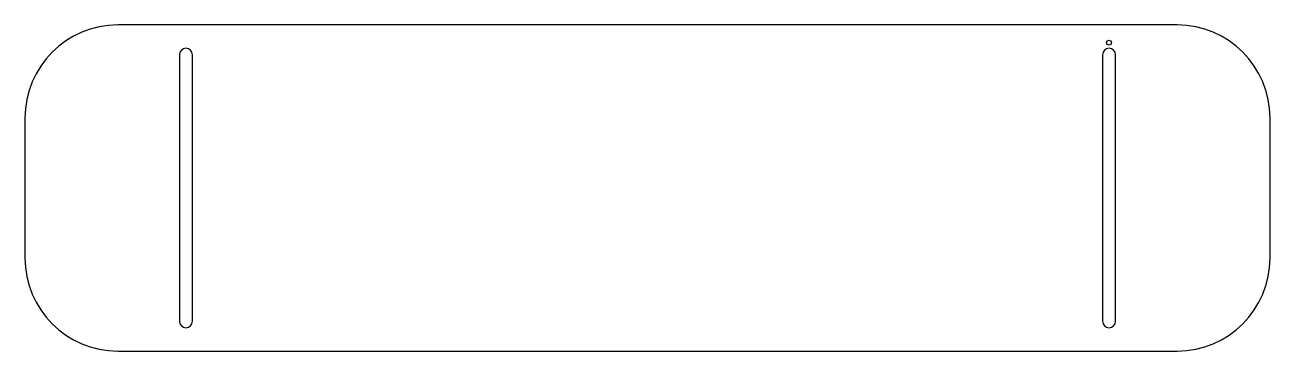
# Model space of a CAD drawing. Header units: millimetres. Extents: x 0 to 669, y 0 to 175.
import ezdxf

# ---------------------------------------------------------------- set-up
doc = ezdxf.new("R2010")
doc.units = ezdxf.units.MM

msp = doc.modelspace()

# ---------------------------------------------------------------- linework, layer by layer
at = {"color": 7, "linetype": 'Continuous', "lineweight": 25}
for p, q in [((619.5, 175), (50, 175)), ((83.09, 159), (83.09, 16)), ((90.09, 16), (90.09, 159)), ((579.4, 159), (579.4, 16)), ((586.4, 16), (586.4, 159)), ((0, 125), (0, 50)), ((669.5, 50), (669.5, 125)), ((50, 0), (619.5, 0))]:
    msp.add_line(p, q, dxfattribs=at)
msp.add_circle((582.9, 165.5), 1.3)
for centre, radius, start, end in [((50, 125), 50, 90, 180), ((619.5, 125), 50, 0, 90), ((86.59, 159), 3.5, 0, 180), ((582.9, 159), 3.5, 360, 180), ((50, 50), 50, 180, 270), ((619.5, 50), 50, 270, 0), ((86.59, 16), 3.5, 180, 0), ((582.9, 16), 3.5, 180, 0)]:
    msp.add_arc(centre, radius, start, end, dxfattribs=at)

doc.saveas('drawing.dxf')
